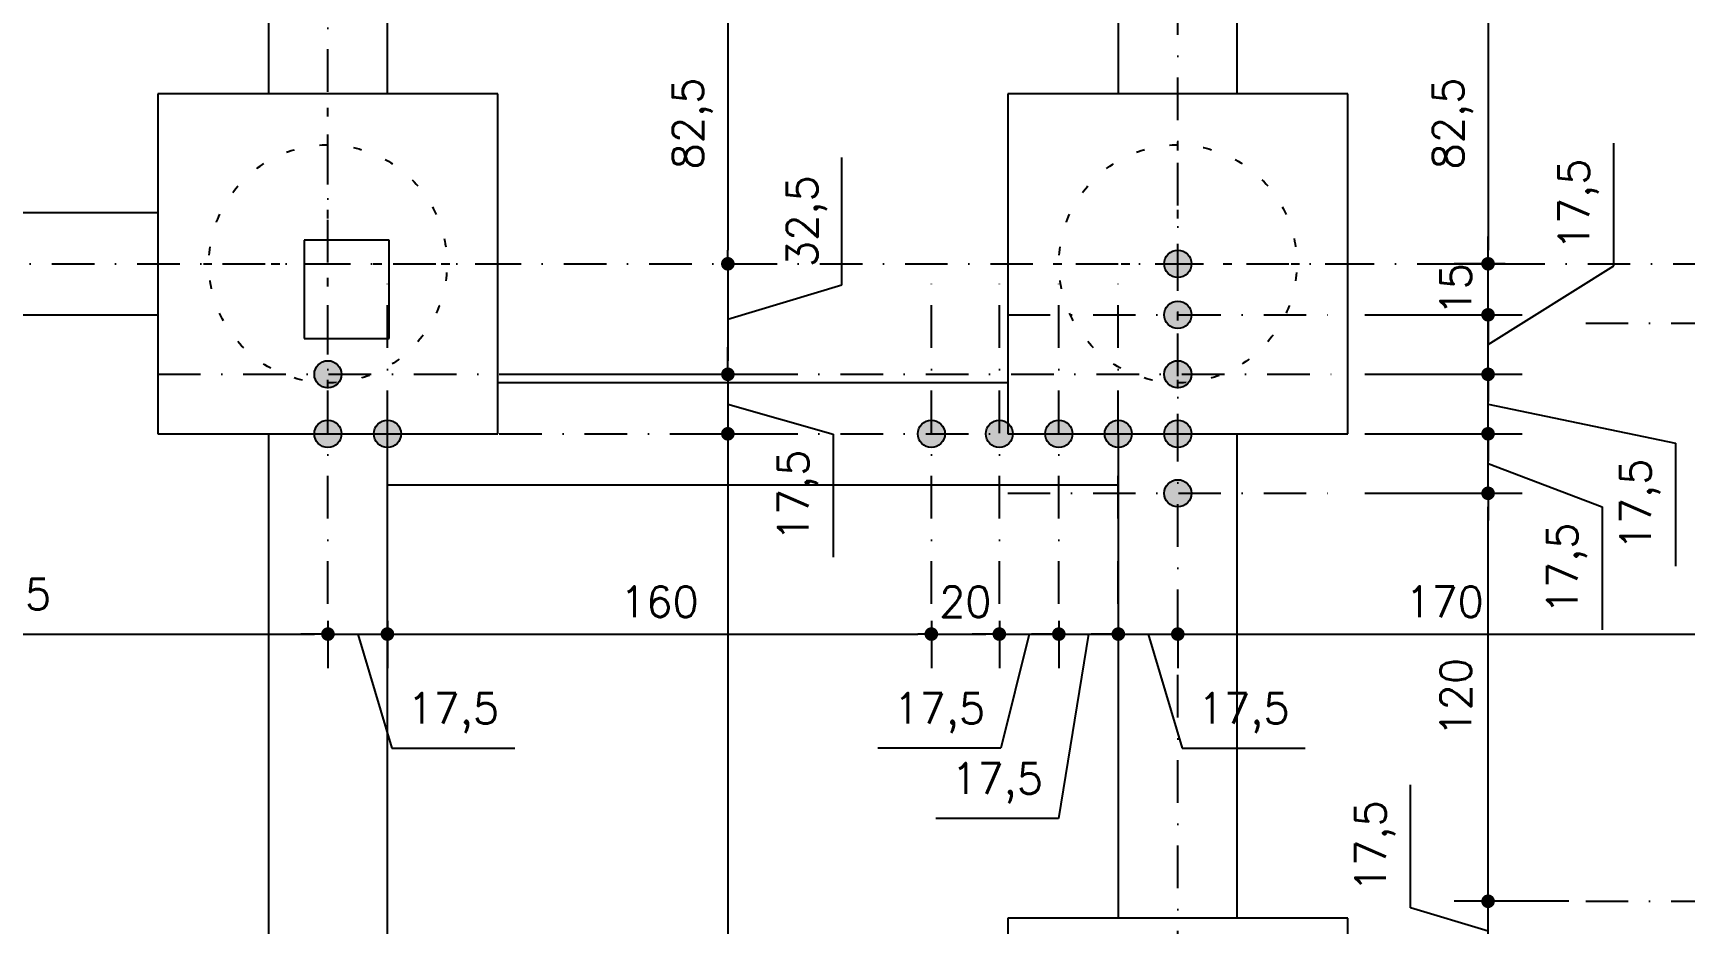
# Model space of a CAD drawing. Extents: x 26375 to 47400, y -1187 to 1911.
# Drawn here: x 28800.6 to 29286.6, y 356.4 to 618.5 of the extents above; entities that cross this region are included whole.
import ezdxf

# ---------------------------------------------------------------- set-up
doc = ezdxf.new("R2010")
doc.units = 0
doc.header["$LTSCALE"] = 25
doc.linetypes.add('DASHDOT', pattern=[1, 0.5, -0.25, 0, -0.25])
doc.linetypes.add('ESTILO_TQS_0002', pattern=[0.4, 0.1, -0.3])
for name, color, linetype in [('COTA', 1, 'Continuous'), ('EIXO_AUXILIAR', 1, 'DASHDOT'), ('FERRO', 4, 'Continuous'), ('H7', 1, 'Continuous'), ('PROJ', 252, 'Continuous')]:
    doc.layers.add(name, color=color, linetype=linetype)
doc.styles.add('COTA', font='romans.shx')
doc.dimstyles.new('forma', dxfattribs={"dimtxt": 1.8, "dimasz": 0.8, "dimexe": 2, "dimexo": 1, "dimgap": 1, "dimtad": 1, "dimdec": 1, "dimzin": 9, "dimtxsty": 'COTA', "dimblk1": 'DOT', "dimblk2": 'DOT', "dimsah": 1, "dimcen": 0, "dimdle": 1, "dimclrd": 256, "dimclre": 256, "dimclrt": 2, "dimadec": 0, "dimazin": 0, "dimtfac": 1, "dimtdec": 0, "dimtmove": 0, "dimatfit": 3, "dimfxl": 1, "dimtolj": 1, "dimtzin": 0, "dimarcsym": 0})

# ---------------------------------------------------------------- blocks, each defined once
blk = doc.blocks.new('GR-1409')
at = {"layer": 'H7'}
blk.add_hatch(color=256, dxfattribs=at).paths.add_polyline_path([(-4, 0, 1), (4, 0, 1)])
at = {"layer": 'FERRO', "linetype": 'Continuous'}
blk.add_circle((0, 0), 4, dxfattribs=at)
blk = doc.blocks.new('GR-0909')
at = {"layer": 'H7'}
blk.add_hatch(color=256, dxfattribs=at).paths.add_polyline_path([(4, 0, 1), (-4, 0, 1)])
at = {"layer": 'FERRO', "linetype": 'Continuous'}
blk.add_circle((0, 0), 4, dxfattribs=at)
blk = doc.blocks.new('PROJ-FUND')
at = {"layer": 'PROJ'}
for p, q in [((28869.88232900731, 665.5772621536203), (28869.88232900731, 600.5772621536203)), ((28904.88232900731, 600.5772621536203), (28904.88232900731, 665.5772621536203)), ((29119.88232900731, 665.5772621536203), (29119.88232900731, 600.5772621536203)), ((29154.88232900731, 600.5772621536203), (29154.88232900731, 665.5772621536203)), ((28837.38232900731, 565.5772621536203), (28729.88232900731, 565.5772621536203)), ((28729.88232900731, 535.5772621536203), (28837.38232900731, 535.5772621536203)), ((29087.38232900731, 515.5772621536203), (28937.38232900731, 515.5772621536203)), ((28869.88232900731, 500.5772621536203), (28869.88232900731, 115.5772621536203)), ((28904.88232900731, 485.5772621536203), (28904.88232900731, 500.5772621536203)), ((29119.88232900731, 500.5772621536203), (29119.88232900731, 485.5772621536203)), ((29154.88232900731, 358.0772621536203), (29154.88232900731, 500.5772621536203)), ((28904.88232900731, 115.5772621536203), (28904.88232900731, 485.5772621536203)), ((28904.88232900731, 485.5772621536203), (29119.88232900731, 485.5772621536203)), ((29119.88232900731, 485.5772621536203), (29119.88232900731, 358.0772621536203))]:
    blk.add_line(p, q, dxfattribs=at)
at = {"layer": 'PROJ', "linetype": 'Continuous'}
for p, q in [((28937.38232900731, 600.5772621536203), (28837.38232900731, 600.5772621536203)), ((28837.38232900731, 600.5772621536203), (28837.38232900731, 500.5772621536203)), ((28937.38232900731, 500.5772621536203), (28937.38232900731, 600.5772621536203)), ((29187.38232900731, 600.5772621536203), (29087.38232900731, 600.5772621536203)), ((29087.38232900731, 600.5772621536203), (29087.38232900731, 500.5772621536203)), ((29187.38232900731, 500.5772621536203), (29187.38232900731, 600.5772621536203)), ((28905.38232900731, 557.5772621536203), (28880.38232900731, 557.5772621536203)), ((28880.38232900731, 557.5772621536203), (28880.38232900731, 528.5772621536203)), ((28905.38232900731, 528.5772621536203), (28905.38232900731, 557.5772621536203)), ((28880.38232900731, 528.5772621536203), (28905.38232900731, 528.5772621536203)), ((28837.38232900731, 500.5772621536203), (28937.38232900731, 500.5772621536203)), ((29087.38232900731, 500.5772621536203), (29187.38232900731, 500.5772621536203)), ((29187.38232900731, 358.0772621536203), (29087.38232900731, 358.0772621536203)), ((29087.38232900731, 358.0772621536203), (29087.38232900731, 258.0772621536203)), ((29187.38232900731, 258.0772621536203), (29187.38232900731, 358.0772621536203))]:
    blk.add_line(p, q, dxfattribs=at)
at = {"layer": 'PROJ', "linetype": 'ESTILO_TQS_0002'}
for p, q in [((28887.38232900731, 503.9222621536203), (28887.38232900731, 597.2322621536202)), ((29137.38232900731, 503.9222621536203), (29137.38232900731, 597.2322621536202)), ((28840.72732900731, 550.5772621536203), (28934.03732900731, 550.5772621536203)), ((29090.72732900731, 550.5772621536203), (29184.03732900731, 550.5772621536203))]:
    blk.add_line(p, q, dxfattribs=at)
for centre in [(28887.38232900731, 550.5772621536203), (29137.38232900731, 550.5772621536203)]:
    blk.add_ellipse(centre, major_axis=(24.74873734152934, 24.74873734152934), ratio=0.9999999999999858, start_param=5.497787143782131, end_param=11.78097245096172, dxfattribs=at)
blk = doc.blocks.new('_Dot')
at = {"color": 0, "linetype": 'ByBlock', "lineweight": -2}
blk.add_line((-0.5, 0), (-1, 0), dxfattribs=at)
at = {"color": 0, "linetype": 'ByBlock', "const_width": 0.5}
blk.add_lwpolyline([(-0.25, 0, 1), (0.25, 0, 1)], format="xyb", close=True, dxfattribs=at)
blk = doc.blocks.new('*D915')
at = {"layer": 'COTA', "lineweight": -2, "transparency": 16777216}
for p, q in [((28689.88232900195, 495.5772621508268), (28689.88232900195, 431.6655467054848)), ((28887.38235998377, 445.5773384393519), (28887.38235998377, 431.6655467054848)), ((28693.88232900195, 441.6655467054848), (28883.38235998377, 441.6655467054848))]:
    blk.add_line(p, q, dxfattribs=at)
at = {"layer": 'Defpoints', "color": 0, "transparency": 16777216}
for p in [(28689.88232900195, 500.5772621508268), (28887.38235998377, 450.5773384393519), (28887.38235998377, 441.6655467054848)]:
    blk.add_point(p, dxfattribs=at)
at = {"layer": 'COTA', "lineweight": -2, "transparency": 16777216, "xscale": 4, "yscale": 4, "zscale": 4, "rotation": 180}
blk.add_blockref('_Dot', (28689.88232900195, 441.6655467054848), dxfattribs=at)
at = {"layer": 'COTA', "lineweight": -2, "transparency": 16777216, "xscale": 4, "yscale": 4, "zscale": 4}
blk.add_blockref('_Dot', (28887.38235998377, 441.6655467054848), dxfattribs=at)
at = {"layer": 'COTA', "color": 2, "transparency": 16777216, "insert": (28788.63234449286, 452.0226895626276), "char_height": 9, "attachment_point": 5, "style": 'COTA'}
blk.add_mtext('\\A1;197,5 ', dxfattribs=at)
blk = doc.blocks.new('*D916')
at = {"layer": 'COTA', "lineweight": -2, "transparency": 16777216}
for p, q in [((28887.38235998377, 445.5773384393519), (28887.38235998377, 431.6655467054848)), ((28904.88232900731, 445.5767100459875), (28904.88232900731, 431.6655467054848)), ((28883.38235998377, 441.6655467054848), (28879.38235998377, 441.6655467054848)), ((28887.38235998377, 441.6655467054848), (28904.88232900731, 441.6655467054848)), ((28887.38235998377, 441.6655467054848), (28904.88232900731, 441.6655467054848)), ((28896.13234449554, 441.6655467054848), (28906.20377306697, 408.0941181340562)), ((28908.88232900731, 441.6655467054848), (28912.88232900731, 441.6655467054848)), ((28906.20377306697, 408.0941181340562), (28942.34663020983, 408.0941181340562))]:
    blk.add_line(p, q, dxfattribs=at)
at = {"layer": 'Defpoints', "color": 0, "transparency": 16777216}
for p in [(28887.38235998377, 450.5773384393519), (28904.88232900731, 450.5767100459875), (28904.88232900731, 441.6655467054848)]:
    blk.add_point(p, dxfattribs=at)
at = {"layer": 'COTA', "lineweight": -2, "transparency": 16777216, "xscale": 4, "yscale": 4, "zscale": 4}
blk.add_blockref('_Dot', (28887.38235998377, 441.6655467054848), dxfattribs=at)
at = {"layer": 'COTA', "lineweight": -2, "transparency": 16777216, "xscale": 4, "yscale": 4, "zscale": 4, "rotation": 180}
blk.add_blockref('_Dot', (28904.88232900731, 441.6655467054848), dxfattribs=at)
at = {"layer": 'COTA', "color": 2, "transparency": 16777216, "insert": (28924.2752016384, 418.451260991199), "char_height": 9, "attachment_point": 5, "style": 'COTA'}
blk.add_mtext('\\A1;17,5 ', dxfattribs=at)
blk = doc.blocks.new('*D917')
at = {"layer": 'COTA', "lineweight": -2, "transparency": 16777216}
for p, q in [((28904.88232900731, 445.5767100459875), (28904.88232900731, 431.6655467054848)), ((29064.88232900102, 445.5772621508268), (29064.88232900102, 431.6655467054848)), ((28908.88232900731, 441.6655467054848), (29060.88232900102, 441.6655467054848))]:
    blk.add_line(p, q, dxfattribs=at)
at = {"layer": 'Defpoints', "color": 0, "transparency": 16777216}
for p in [(28904.88232900731, 450.5767100459875), (29064.88232900102, 450.5772621508268), (29064.88232900102, 441.6655467054848)]:
    blk.add_point(p, dxfattribs=at)
at = {"layer": 'COTA', "lineweight": -2, "transparency": 16777216, "xscale": 4, "yscale": 4, "zscale": 4, "rotation": 180}
blk.add_blockref('_Dot', (28904.88232900731, 441.6655467054848), dxfattribs=at)
at = {"layer": 'COTA', "lineweight": -2, "transparency": 16777216, "xscale": 4, "yscale": 4, "zscale": 4}
blk.add_blockref('_Dot', (29064.88232900102, 441.6655467054848), dxfattribs=at)
at = {"layer": 'COTA', "color": 2, "transparency": 16777216, "insert": (28984.88232900417, 451.1655467054848), "char_height": 9, "attachment_point": 5, "style": 'COTA'}
blk.add_mtext('\\A1;160 ', dxfattribs=at)
blk = doc.blocks.new('*D918')
at = {"layer": 'COTA', "lineweight": -2, "transparency": 16777216}
for p, q in [((29064.88232900102, 445.5772621508268), (29064.88232900102, 431.6655467054848)), ((29084.88232900102, 445.5772621508268), (29084.88232900102, 431.6655467054848)), ((29068.88232900102, 441.6655467054848), (29080.88232900102, 441.6655467054848))]:
    blk.add_line(p, q, dxfattribs=at)
at = {"layer": 'Defpoints', "color": 0, "transparency": 16777216}
for p in [(29064.88232900102, 450.5772621508268), (29084.88232900102, 450.5772621508268), (29084.88232900102, 441.6655467054848)]:
    blk.add_point(p, dxfattribs=at)
at = {"layer": 'COTA', "lineweight": -2, "transparency": 16777216, "xscale": 4, "yscale": 4, "zscale": 4, "rotation": 180}
blk.add_blockref('_Dot', (29064.88232900102, 441.6655467054848), dxfattribs=at)
at = {"layer": 'COTA', "lineweight": -2, "transparency": 16777216, "xscale": 4, "yscale": 4, "zscale": 4}
blk.add_blockref('_Dot', (29084.88232900102, 441.6655467054848), dxfattribs=at)
at = {"layer": 'COTA', "color": 2, "transparency": 16777216, "insert": (29074.88232900102, 451.1655467054848), "char_height": 9, "attachment_point": 5, "style": 'COTA'}
blk.add_mtext('\\A1;20 ', dxfattribs=at)
blk = doc.blocks.new('*D919')
at = {"layer": 'COTA', "lineweight": -2, "transparency": 16777216}
for p, q in [((29084.88232900102, 445.5772621508268), (29084.88232900102, 431.6655467054848)), ((29102.38232893587, 445.5772619801673), (29102.38232893587, 431.6655467054848)), ((29080.88232900102, 441.6655467054848), (29076.88232900102, 441.6655467054848)), ((29084.88232900102, 441.6655467054848), (29102.38232893587, 441.6655467054848)), ((29084.88232900102, 441.6655467054848), (29102.38232893587, 441.6655467054848)), ((29093.63232896844, 441.6655467054848), (29085.31432991299, 408.0941181340564)), ((29106.38232893587, 441.6655467054848), (29110.38232893587, 441.6655467054848)), ((29085.31432991299, 408.0941181340564), (29049.17147277013, 408.0941181340564))]:
    blk.add_line(p, q, dxfattribs=at)
at = {"layer": 'Defpoints', "color": 0, "transparency": 16777216}
for p in [(29084.88232900102, 450.5772621508268), (29102.38232893587, 450.5772619801673), (29102.38232893587, 441.6655467054848)]:
    blk.add_point(p, dxfattribs=at)
at = {"layer": 'COTA', "lineweight": -2, "transparency": 16777216, "xscale": 4, "yscale": 4, "zscale": 4}
blk.add_blockref('_Dot', (29084.88232900102, 441.6655467054848), dxfattribs=at)
at = {"layer": 'COTA', "lineweight": -2, "transparency": 16777216, "xscale": 4, "yscale": 4, "zscale": 4, "rotation": 180}
blk.add_blockref('_Dot', (29102.38232893587, 441.6655467054848), dxfattribs=at)
at = {"layer": 'COTA', "color": 2, "transparency": 16777216, "insert": (29067.24290134156, 418.4512609911992), "char_height": 9, "attachment_point": 5, "style": 'COTA'}
blk.add_mtext('\\A1;17,5 ', dxfattribs=at)
blk = doc.blocks.new('*D920')
at = {"layer": 'COTA', "lineweight": -2, "transparency": 16777216}
for p, q in [((29102.38232893587, 445.5772619801673), (29102.38232893587, 431.6655467054848)), ((29119.88232900731, 445.5772621536203), (29119.88232900731, 431.6655467054848)), ((29098.38232893587, 441.6655467054848), (29094.38232893587, 441.6655467054848)), ((29111.13232897159, 441.6655467054848), (29102.31131114306, 387.4722584894303)), ((29102.38232893587, 441.6655467054848), (29119.88232900731, 441.6655467054848)), ((29102.38232893587, 441.6655467054848), (29119.88232900731, 441.6655467054848)), ((29123.88232900731, 441.6655467054848), (29127.88232900731, 441.6655467054848)), ((29102.31131114306, 387.4722584894303), (29066.1684540002, 387.4722584894303))]:
    blk.add_line(p, q, dxfattribs=at)
at = {"layer": 'Defpoints', "color": 0, "transparency": 16777216}
for p in [(29102.38232893587, 450.5772619801673), (29119.88232900731, 450.5772621536203), (29119.88232900731, 441.6655467054848)]:
    blk.add_point(p, dxfattribs=at)
at = {"layer": 'COTA', "lineweight": -2, "transparency": 16777216, "xscale": 4, "yscale": 4, "zscale": 4}
blk.add_blockref('_Dot', (29102.38232893587, 441.6655467054848), dxfattribs=at)
at = {"layer": 'COTA', "lineweight": -2, "transparency": 16777216, "xscale": 4, "yscale": 4, "zscale": 4, "rotation": 180}
blk.add_blockref('_Dot', (29119.88232900731, 441.6655467054848), dxfattribs=at)
at = {"layer": 'COTA', "color": 2, "transparency": 16777216, "insert": (29084.23988257163, 397.8294013465731), "char_height": 9, "attachment_point": 5, "style": 'COTA'}
blk.add_mtext('\\A1;17,5 ', dxfattribs=at)
blk = doc.blocks.new('*D921')
at = {"layer": 'COTA', "lineweight": -2, "transparency": 16777216}
for p, q in [((29119.88232900731, 445.5772621536203), (29119.88232900731, 431.6655467054848)), ((29115.88232900731, 441.6655467054848), (29111.88232900731, 441.6655467054848)), ((29119.88232900731, 441.6655467054848), (29137.38232900731, 441.6655467054848)), ((29119.88232900731, 441.6655467054848), (29137.38232900731, 441.6655467054848)), ((29128.63232900731, 441.6655467054848), (29138.70375757874, 408.0941181340562)), ((29137.38232900731, 441.5813668604139), (29137.38232900731, 431.6655467054848)), ((29141.38232900731, 441.6655467054848), (29145.38232900731, 441.6655467054848)), ((29138.70375757874, 408.0941181340562), (29174.8466147216, 408.0941181340562))]:
    blk.add_line(p, q, dxfattribs=at)
at = {"layer": 'Defpoints', "color": 0, "transparency": 16777216}
for p in [(29119.88232900731, 450.5772621536203), (29137.38232900731, 446.5813668604139), (29137.38232900731, 441.6655467054848)]:
    blk.add_point(p, dxfattribs=at)
at = {"layer": 'COTA', "lineweight": -2, "transparency": 16777216, "xscale": 4, "yscale": 4, "zscale": 4}
blk.add_blockref('_Dot', (29119.88232900731, 441.6655467054848), dxfattribs=at)
at = {"layer": 'COTA', "lineweight": -2, "transparency": 16777216, "xscale": 4, "yscale": 4, "zscale": 4, "rotation": 180}
blk.add_blockref('_Dot', (29137.38232900731, 441.6655467054848), dxfattribs=at)
at = {"layer": 'COTA', "color": 2, "transparency": 16777216, "insert": (29156.77518615017, 418.451260991199), "char_height": 9, "attachment_point": 5, "style": 'COTA'}
blk.add_mtext('\\A1;17,5 ', dxfattribs=at)
blk = doc.blocks.new('*D922')
at = {"layer": 'COTA', "lineweight": -2, "transparency": 16777216}
for p, q in [((29137.38232900731, 441.5813668604139), (29137.38232900731, 431.6655467054848)), ((29141.38232900731, 441.6655467054848), (29303.38232151061, 441.6655467054848)), ((29307.38232151061, 436.8020862717495), (29307.38232151061, 431.6655467054848))]:
    blk.add_line(p, q, dxfattribs=at)
at = {"layer": 'Defpoints', "color": 0, "transparency": 16777216}
for p in [(29137.38232900731, 446.5813668604139), (29307.38232151061, 441.8020862717495), (29307.38232151061, 441.6655467054848)]:
    blk.add_point(p, dxfattribs=at)
at = {"layer": 'COTA', "lineweight": -2, "transparency": 16777216, "xscale": 4, "yscale": 4, "zscale": 4, "rotation": 180}
blk.add_blockref('_Dot', (29137.38232900731, 441.6655467054848), dxfattribs=at)
at = {"layer": 'COTA', "lineweight": -2, "transparency": 16777216, "xscale": 4, "yscale": 4, "zscale": 4}
blk.add_blockref('_Dot', (29307.38232151061, 441.6655467054848), dxfattribs=at)
at = {"layer": 'COTA', "color": 2, "transparency": 16777216, "insert": (29215.84071794555, 451.1655467054848), "char_height": 9, "attachment_point": 5, "style": 'COTA'}
blk.add_mtext('\\A1;170 ', dxfattribs=at)
blk = doc.blocks.new('*D1041')
at = {"layer": 'COTA', "lineweight": -2, "transparency": 16777216}
for p, q in [((29160.25906441296, 633.0954966153301), (28995.02563300512, 633.0954966153301)), ((29005.02563300512, 629.0954966153301), (29005.02563300512, 554.5772713622918)), ((29010.02560301189, 550.5772713622918), (29015.02563300512, 550.5772713622918))]:
    blk.add_line(p, q, dxfattribs=at)
at = {"layer": 'Defpoints', "color": 0, "transparency": 16777216}
for p in [(29165.25906441296, 633.0954966153301), (29005.02560301189, 550.5772713622918), (29005.02563300512, 550.5772713622918)]:
    blk.add_point(p, dxfattribs=at)
at = {"layer": 'COTA', "lineweight": -2, "transparency": 16777216, "xscale": 4, "yscale": 4, "zscale": 4}
for p, rotation in [((29005.02563300512, 633.0954966153301), 90), ((29005.02563300512, 550.5772713622918), 270)]:
    blk.add_blockref('_Dot', p, dxfattribs=dict(at, rotation=rotation))
at = {"layer": 'COTA', "color": 2, "transparency": 16777216, "insert": (28994.66849014797, 591.8363839888025), "char_height": 9, "attachment_point": 5, "rotation": 90, "style": 'COTA'}
blk.add_mtext('\\A1;82,5 ', dxfattribs=at)
blk = doc.blocks.new('*D1042')
at = {"layer": 'COTA', "lineweight": -2, "transparency": 16777216}
for p, q in [((29038.59706157653, 544.3989089291368), (29038.59706157653, 581.8274803577083)), ((29010.02560301189, 550.5772713622918), (29015.02563300511, 550.5772713622918)), ((29005.02563300511, 546.5772713622918), (29005.02563300511, 522.0776893531248)), ((29005.02563300511, 534.3274803577083), (29038.59706157653, 544.3989089291368)), ((28942.38232900733, 518.0776893531248), (29015.02563300511, 518.0776893531248))]:
    blk.add_line(p, q, dxfattribs=at)
at = {"layer": 'Defpoints', "color": 0, "transparency": 16777216}
for p in [(29005.02560301189, 550.5772713622918), (28937.38232900733, 518.0776893531248), (29005.02563300511, 518.0776893531248)]:
    blk.add_point(p, dxfattribs=at)
at = {"layer": 'COTA', "lineweight": -2, "transparency": 16777216, "xscale": 4, "yscale": 4, "zscale": 4}
for p, rotation in [((29005.02563300511, 550.5772713622918), 90), ((29005.02563300511, 518.0776893531248), 270)]:
    blk.add_blockref('_Dot', p, dxfattribs=dict(at, rotation=rotation))
at = {"layer": 'COTA', "color": 2, "transparency": 16777216, "insert": (29028.23991871938, 563.1131946434141), "char_height": 9, "attachment_point": 5, "rotation": 90, "style": 'COTA'}
blk.add_mtext('\\A1;32,5 ', dxfattribs=at)
blk = doc.blocks.new('*D1043')
at = {"layer": 'COTA', "lineweight": -2, "transparency": 16777216}
for p, q in [((29005.02563300516, 522.0776893531248), (29005.02563300516, 526.0776893531248)), ((28942.38232900733, 518.0776893531248), (29015.02563300516, 518.0776893531248)), ((29005.02563300516, 518.0776893531248), (29005.02563300516, 500.5772739521733)), ((29005.02563300516, 518.0776893531248), (29005.02563300516, 500.5772739521733)), ((29005.02563300516, 509.3274816526491), (29035.97877283667, 500.4812289198941)), ((28998.04708643028, 500.5772739521733), (29015.02563300516, 500.5772739521733)), ((29005.02563300516, 496.5772739521733), (29005.02563300516, 492.5772739521733)), ((29035.97877283667, 500.4812289198941), (29035.97877283667, 464.3383717770369))]:
    blk.add_line(p, q, dxfattribs=at)
at = {"layer": 'Defpoints', "color": 0, "transparency": 16777216}
for p in [(28937.38232900733, 518.0776893531248), (28993.04708643028, 500.5772739521733), (29005.02563300516, 500.5772739521733)]:
    blk.add_point(p, dxfattribs=at)
at = {"layer": 'COTA', "lineweight": -2, "transparency": 16777216, "xscale": 4, "yscale": 4, "zscale": 4}
for p, rotation in [((29005.02563300516, 518.0776893531248), 270), ((29005.02563300516, 500.5772739521733), 90)]:
    blk.add_blockref('_Dot', p, dxfattribs=dict(at, rotation=rotation))
at = {"layer": 'COTA', "color": 2, "transparency": 16777216, "insert": (29025.62162997952, 482.4098003484572), "char_height": 9, "attachment_point": 5, "rotation": 90, "style": 'COTA'}
blk.add_mtext('\\A1;17,5 ', dxfattribs=at)
blk = doc.blocks.new('*D1044')
at = {"layer": 'COTA', "lineweight": -2, "transparency": 16777216}
for p, q in [((28998.04708643028, 500.5772739521733), (29015.02563300516, 500.5772739521733)), ((29005.02563300516, 496.5772739521733), (29005.02563300516, 69.57738690167506)), ((29003.04101008437, 65.57738690167506), (29015.02563300516, 65.57738690167506))]:
    blk.add_line(p, q, dxfattribs=at)
at = {"layer": 'Defpoints', "color": 0, "transparency": 16777216}
for p in [(28993.04708643028, 500.5772739521733), (28998.04101008437, 65.57738690167506), (29005.02563300516, 65.57738690167506)]:
    blk.add_point(p, dxfattribs=at)
at = {"layer": 'COTA', "lineweight": -2, "transparency": 16777216, "xscale": 4, "yscale": 4, "zscale": 4}
for p, rotation in [((29005.02563300516, 500.5772739521733), 90), ((29005.02563300516, 65.57738690167506), 270)]:
    blk.add_blockref('_Dot', p, dxfattribs=dict(at, rotation=rotation))
at = {"layer": 'COTA', "color": 2, "transparency": 16777216, "insert": (28995.52563300516, 283.0773304269159), "char_height": 9, "attachment_point": 5, "rotation": 90, "style": 'COTA'}
blk.add_mtext('\\A1;435 ', dxfattribs=at)
blk = doc.blocks.new('*D1052')
at = {"layer": 'COTA', "lineweight": -2, "transparency": 16777216}
for p, q in [((29205.79538764559, 361.1844584064814), (29205.79538764559, 397.3273155493387)), ((29228.65253050273, 367.0773689497129), (29228.65253050273, 371.0773689497129)), ((29228.65253050273, 354.3273155493386), (29205.79538764559, 361.1844584064814)), ((29252.38232897608, 363.0773689497129), (29218.65253050273, 363.0773689497129)), ((29228.65253050273, 345.5772621489642), (29228.65253050273, 363.0773689497129)), ((29228.65253050273, 345.5772621489642), (29228.65253050273, 363.0773689497129)), ((29252.38232910586, 345.5772621489642), (29218.65253050273, 345.5772621489642)), ((29228.65253050273, 341.5772621489642), (29228.65253050273, 337.5772621489642))]:
    blk.add_line(p, q, dxfattribs=at)
at = {"layer": 'Defpoints', "color": 0, "transparency": 16777216}
for p in [(29228.65253050273, 363.0773689497129), (29257.38232897608, 363.0773689497129), (29257.38232910586, 345.5772621489642)]:
    blk.add_point(p, dxfattribs=at)
at = {"layer": 'COTA', "lineweight": -2, "transparency": 16777216, "xscale": 4, "yscale": 4, "zscale": 4}
for p, rotation in [((29228.65253050273, 363.0773689497129), 270), ((29228.65253050273, 345.5772621489642), 90)]:
    blk.add_blockref('_Dot', p, dxfattribs=dict(at, rotation=rotation))
at = {"layer": 'COTA', "color": 2, "transparency": 16777216, "insert": (29195.43824478844, 379.2558869779017), "char_height": 9, "attachment_point": 5, "rotation": 90, "style": 'COTA'}
blk.add_mtext('\\A1;17,5 ', dxfattribs=at)
blk = doc.blocks.new('*D1053')
at = {"layer": 'COTA', "lineweight": -2, "transparency": 16777216}
for p, q in [((29192.3823290022, 483.0771553493817), (29238.65253050276, 483.0771553493817)), ((29228.65253050276, 367.0773689497129), (29228.65253050276, 479.0771553493817)), ((29252.38232897608, 363.0773689497129), (29218.65253050276, 363.0773689497129))]:
    blk.add_line(p, q, dxfattribs=at)
at = {"layer": 'Defpoints', "color": 0, "transparency": 16777216}
for p in [(29187.3823290022, 483.0771553493817), (29228.65253050276, 483.0771553493817), (29257.38232897608, 363.0773689497129)]:
    blk.add_point(p, dxfattribs=at)
at = {"layer": 'COTA', "lineweight": -2, "transparency": 16777216, "xscale": 4, "yscale": 4, "zscale": 4}
for p, rotation in [((29228.65253050276, 483.0771553493817), 90), ((29228.65253050276, 363.0773689497129), 270)]:
    blk.add_blockref('_Dot', p, dxfattribs=dict(at, rotation=rotation))
at = {"layer": 'COTA', "color": 2, "transparency": 16777216, "insert": (29219.15253050275, 423.077262149539), "char_height": 9, "attachment_point": 5, "rotation": 90, "style": 'COTA'}
blk.add_mtext('\\A1;120 ', dxfattribs=at)
blk = doc.blocks.new('*D1054')
at = {"layer": 'COTA', "lineweight": -2, "transparency": 16777216}
for p, q in [((29228.65253050283, 504.5772621536205), (29228.65253050283, 508.5772621536205)), ((29192.38232900733, 500.5772621536205), (29238.65253050283, 500.5772621536205)), ((29228.65253050283, 483.0771553493817), (29228.65253050283, 500.5772621536205)), ((29228.65253050283, 483.0771553493817), (29228.65253050283, 500.5772621536205)), ((29228.65253050283, 491.8272087515011), (29262.22395907424, 479.0581176203904)), ((29192.3823290022, 483.0771553493817), (29238.65253050283, 483.0771553493817)), ((29228.65253050283, 479.0771553493817), (29228.65253050283, 475.0771553493817)), ((29262.22395907424, 479.0581176203904), (29262.22395907424, 442.9152604775333))]:
    blk.add_line(p, q, dxfattribs=at)
at = {"layer": 'Defpoints', "color": 0, "transparency": 16777216}
for p in [(29187.38232900733, 500.5772621536205), (29228.65253050283, 500.5772621536205), (29187.3823290022, 483.0771553493817)]:
    blk.add_point(p, dxfattribs=at)
at = {"layer": 'COTA', "lineweight": -2, "transparency": 16777216, "xscale": 4, "yscale": 4, "zscale": 4}
for p, rotation in [((29228.65253050283, 500.5772621536205), 270), ((29228.65253050283, 483.0771553493817), 90)]:
    blk.add_blockref('_Dot', p, dxfattribs=dict(at, rotation=rotation))
at = {"layer": 'COTA', "color": 2, "transparency": 16777216, "insert": (29251.86681621709, 460.9866890489534), "char_height": 9, "attachment_point": 5, "rotation": 90, "style": 'COTA'}
blk.add_mtext('\\A1;17,5 ', dxfattribs=at)
blk = doc.blocks.new('*D1055')
at = {"layer": 'COTA', "lineweight": -2, "transparency": 16777216}
for p, q in [((29228.65253050286, 522.0766213464533), (29228.65253050286, 526.0766213464533)), ((29192.38232900733, 518.0766213464533), (29238.65253050286, 518.0766213464533)), ((29228.65253050286, 500.5772621536205), (29228.65253050286, 518.0766213464533)), ((29228.65253050286, 500.5772621536205), (29228.65253050286, 518.0766213464533)), ((29228.65253050286, 509.3269417500369), (29283.75602434779, 497.8340716766595)), ((29192.38232900733, 500.5772621536205), (29238.65253050286, 500.5772621536205)), ((29228.65253050286, 496.5772621536205), (29228.65253050286, 492.5772621536205)), ((29283.75602434779, 497.8340716766595), (29283.75602434779, 461.6912145338024))]:
    blk.add_line(p, q, dxfattribs=at)
at = {"layer": 'Defpoints', "color": 0, "transparency": 16777216}
for p in [(29187.38232900733, 518.0766213464533), (29228.65253050286, 518.0766213464533), (29187.38232900733, 500.5772621536205)]:
    blk.add_point(p, dxfattribs=at)
at = {"layer": 'COTA', "lineweight": -2, "transparency": 16777216, "xscale": 4, "yscale": 4, "zscale": 4}
for p, rotation in [((29228.65253050286, 518.0766213464533), 270), ((29228.65253050286, 500.5772621536205), 90)]:
    blk.add_blockref('_Dot', p, dxfattribs=dict(at, rotation=rotation))
at = {"layer": 'COTA', "color": 2, "transparency": 16777216, "insert": (29273.39888149064, 479.7626431052225), "char_height": 9, "attachment_point": 5, "rotation": 90, "style": 'COTA'}
blk.add_mtext('\\A1;17,5 ', dxfattribs=at)
blk = doc.blocks.new('*D1056')
at = {"layer": 'COTA', "lineweight": -2, "transparency": 16777216}
for p, q in [((29265.64076913998, 549.9697455477146), (29265.64076913998, 586.1126026905717)), ((29228.65253050289, 526.8268884048575), (29265.64076913998, 549.9697455477146)), ((29228.65253050289, 539.5771554632618), (29228.65253050289, 543.5771554632618)), ((29192.38232900733, 535.5771554632618), (29238.65253050289, 535.5771554632618)), ((29228.65253050289, 518.0766213464533), (29228.65253050289, 535.5771554632618)), ((29228.65253050289, 518.0766213464533), (29228.65253050289, 535.5771554632618)), ((29192.38232900733, 518.0766213464533), (29238.65253050289, 518.0766213464533)), ((29228.65253050289, 514.0766213464533), (29228.65253050289, 510.0766213464533))]:
    blk.add_line(p, q, dxfattribs=at)
at = {"layer": 'Defpoints', "color": 0, "transparency": 16777216}
for p in [(29187.38232900733, 535.5771554632618), (29228.65253050289, 535.5771554632618), (29187.38232900733, 518.0766213464533)]:
    blk.add_point(p, dxfattribs=at)
at = {"layer": 'COTA', "lineweight": -2, "transparency": 16777216, "xscale": 4, "yscale": 4, "zscale": 4}
for p, rotation in [((29228.65253050289, 535.5771554632618), 270), ((29228.65253050289, 518.0766213464533), 90)]:
    blk.add_blockref('_Dot', p, dxfattribs=dict(at, rotation=rotation))
at = {"layer": 'COTA', "color": 2, "transparency": 16777216, "insert": (29255.28362628283, 568.0411741191348), "char_height": 9, "attachment_point": 5, "rotation": 90, "style": 'COTA'}
blk.add_mtext('\\A1;17,5 ', dxfattribs=at)
blk = doc.blocks.new('*D1057')
at = {"layer": 'COTA', "lineweight": -2, "transparency": 16777216}
for p, q in [((29228.65253050291, 554.5772491118778), (29228.65253050291, 558.5772491118778)), ((29208.96175121055, 550.5772491118778), (29238.65253050291, 550.5772491118778)), ((29228.65253050291, 535.5771554632618), (29228.65253050291, 550.5772491118778)), ((29192.38232900733, 535.5771554632618), (29238.65253050291, 535.5771554632618)), ((29228.65253050291, 531.5771554632618), (29228.65253050291, 527.5771554632618))]:
    blk.add_line(p, q, dxfattribs=at)
at = {"layer": 'Defpoints', "color": 0, "transparency": 16777216}
for p in [(29203.96175121055, 550.5772491118778), (29228.65253050291, 550.5772491118778), (29187.38232900733, 535.5771554632618)]:
    blk.add_point(p, dxfattribs=at)
at = {"layer": 'COTA', "lineweight": -2, "transparency": 16777216, "xscale": 4, "yscale": 4, "zscale": 4}
for p, rotation in [((29228.65253050291, 550.5772491118778), 270), ((29228.65253050291, 535.5771554632618), 90)]:
    blk.add_blockref('_Dot', p, dxfattribs=dict(at, rotation=rotation))
at = {"layer": 'COTA', "color": 2, "transparency": 16777216, "insert": (29219.15253050289, 543.0772022875698), "char_height": 9, "attachment_point": 5, "rotation": 90, "style": 'COTA'}
blk.add_mtext('\\A1;15 ', dxfattribs=at)
blk = doc.blocks.new('*D1110')
at = {"layer": 'COTA', "lineweight": -2, "transparency": 16777216}
for p, q in [((29233.65253050299, 633.0954966153304), (29218.65253050299, 633.0954966153304)), ((29228.65253050299, 629.0954966153304), (29228.65253050299, 554.577249111878)), ((29233.65253050299, 550.577249111878), (29218.65253050299, 550.577249111878))]:
    blk.add_line(p, q, dxfattribs=at)
at = {"layer": 'Defpoints', "color": 0, "transparency": 16777216}
for p in [(29238.65253050299, 633.0954966153304), (29228.65253050299, 550.577249111878), (29238.65253050299, 550.577249111878)]:
    blk.add_point(p, dxfattribs=at)
at = {"layer": 'COTA', "lineweight": -2, "transparency": 16777216, "xscale": 4, "yscale": 4, "zscale": 4}
for p, rotation in [((29228.65253050299, 633.0954966153304), 90), ((29228.65253050299, 550.577249111878), 270)]:
    blk.add_blockref('_Dot', p, dxfattribs=dict(at, rotation=rotation))
at = {"layer": 'COTA', "color": 2, "transparency": 16777216, "insert": (29218.29538764585, 591.8363728635958), "char_height": 9, "attachment_point": 5, "rotation": 90, "style": 'COTA'}
blk.add_mtext('\\A1;82,5 ', dxfattribs=at)

msp = doc.modelspace()

# ---------------------------------------------------------------- linework, layer by layer
at = {"layer": 'EIXO_AUXILIAR', "color": 2}
for p, q in [((29137.38232900731, 15.57716510002024), (29137.38232900731, 1250.57716510002)), ((28887.38235998377, 450.5773384393518), (28887.38232900731, 815.5767025695691)), ((28479.88232899137, 550.5773300979986), (30042.38232911805, 550.5771553370396)), ((28904.88232900731, 450.5767100459874), (28904.88232900731, 550.5767100459874)), ((29064.88232900102, 450.5772621508268), (29064.88232900102, 550.5772621508268)), ((29084.88232900102, 450.5772621508268), (29084.88232900102, 550.5772621508268)), ((29102.38232893587, 450.5772619801673), (29102.38232893587, 550.5772619801673)), ((29119.88232900731, 450.5772621536203), (29119.88232900731, 550.5772621536203)), ((29087.38232920254, 535.5773690647584), (29187.38232922039, 535.5771554632611)), ((29257.38225421554, 533.0773689518461), (29357.38225423339, 533.0771553503488)), ((28837.38232899137, 518.0773689516936), (29187.38232922039, 518.0766213464527)), ((28837.38232899839, 500.5773689543689), (29187.38232911476, 500.5771553493814)), ((29087.38232898434, 483.0773689508787), (29187.38232900219, 483.0771553493814)), ((29257.38232897607, 363.0773689497128), (29357.38232899391, 363.0771553482155))]:
    msp.add_line(p, q, dxfattribs=at)

# ---------------------------------------------------------------- block references
for name, p in [('GR-0909', (29137.38232910592, 550.5772622640097)), ('GR-0909', (29137.38232921146, 535.5772622640097)), ('GR-0909', (28887.38232899204, 500.577262150945)), ('GR-1409', (28904.88232900091, 500.577262150945)), ('GR-1409', (29064.88232900102, 500.5772621508268)), ('GR-1409', (29084.88232900102, 500.5772621508268)), ('GR-0909', (29102.38232893587, 500.5772619801673)), ('GR-1409', (29119.88232900029, 500.5772621501301)), ('GR-0909', (29137.38232910583, 500.5772621501301))]:
    msp.add_blockref(name, p)
at = {"rotation": 90}
for p in [(28887.38232900029, 518.077262150945), (29137.38232900029, 518.0772621501301), (29137.38232900029, 483.0772621501301)]:
    msp.add_blockref('GR-1409', p, dxfattribs=at)
at = {"layer": 'COTA'}
msp.add_blockref('PROJ-FUND', (0, 0), dxfattribs=at)

# ---------------------------------------------------------------- dimensions: what is measured, and where the dimension line sits
for base, p1, p2, override, picture, middle in [((29005.02563300512, 550.5772713622918), (29165.25906441295, 633.0954966153299), (29005.02560301188, 550.5772713622915), {"dimscale": 5, "dimpost": ' ', "dimtmove": 1}, '*D1041', (28994.66849014797, 591.8363839888025)), ((29228.65253050299, 550.577249111878), (29238.65253050298, 633.0954966153301), (29238.65253050298, 550.5772491118778), {"dimscale": 5, "dimpost": ' '}, '*D1110', (29218.29538764585, 591.8363728635958)), ((29005.02563300511, 518.0776893531248), (29005.02560301188, 550.5772713622915), (28937.38232900731, 518.0776893531246), {"dimscale": 5, "dimpost": ' ', "dimtmove": 1}, '*D1042', (29028.23991871938, 549.3989089291284)), ((29005.02563300516, 65.57738690167506), (28993.04708643027, 500.5772739521731), (28998.04101008435, 65.57738690167503), {"dimscale": 5, "dimpost": ' ', "dimtmove": 1}, '*D1044', (28995.52563300516, 283.0773304269159)), ((29228.65253050276, 483.0771553493817), (29257.38232897607, 363.0773689497128), (29187.38232900219, 483.0771553493814), {"dimscale": 5, "dimpost": ' ', "dimtmove": 1}, '*D1053', (29219.15253050275, 423.077262149539)), ((29228.65253050273, 363.0773689497129), (29257.38232910584, 345.5772621489641), (29257.38232897607, 363.0773689497128), {"dimscale": 5, "dimpost": ' ', "dimtmove": 1}, '*D1052', (29195.43824478844, 366.1844584064731))]:
    dim = msp.add_linear_dim(base=base, p1=p1, p2=p2, angle=90, dimstyle='forma', override=override, dxfattribs=at)
    dim.commit()
    dim.dimension.update_dxf_attribs({"geometry": picture, "text_midpoint": middle})
for base, p1, p2, picture, middle in [((29228.65253050289, 535.5771554632618), (29187.38232900731, 518.0766213464531), (29187.38232900731, 535.5771554632615), '*D1056', (29265.64076913997, 554.9697455477062)), ((29228.65253050291, 550.5772491118778), (29187.38232900731, 535.5771554632615), (29203.96175121054, 550.5772491118776), '*D1057', (29228.65253050289, 543.0772022875698)), ((29005.02563300516, 500.5772739521733), (28937.38232900731, 518.0776893531246), (28993.04708643027, 500.5772739521731), '*D1043', (29035.97877283666, 495.4812289198858)), ((29228.65253050286, 518.0766213464533), (29187.38232900731, 500.5772621536203), (29187.38232900731, 518.0766213464531), '*D1055', (29283.75602434778, 492.8340716766511)), ((29228.65253050283, 500.5772621536205), (29187.38232900219, 483.0771553493814), (29187.38232900731, 500.5772621536203), '*D1054', (29262.22395907423, 474.0581176203819))]:
    dim = msp.add_linear_dim(base=base, p1=p1, p2=p2, angle=90, dimstyle='forma', override={"dimscale": 5, "dimpost": ' ', "dimtmove": 1}, dxfattribs=at)
    dim.commit()
    dim.dimension.update_dxf_attribs({"geometry": picture, "text_midpoint": middle, "dimtype": 160})
for base, p1, p2, picture, middle in [((28887.38235998377, 441.6655467054848), (28689.88232900195, 500.5772621508268), (28887.38235998377, 450.5773384393519), '*D915', (28788.63234449286, 452.0226895626276)), ((29064.88232900102, 441.6655467054848), (28904.88232900731, 450.5767100459875), (29064.88232900102, 450.5772621508268), '*D917', (28984.88232900417, 451.1655467054848)), ((28904.88232900731, 441.6655467054848), (28887.38235998377, 450.5773384393519), (28904.88232900731, 450.5767100459875), '*D916', (28911.20377306697, 418.451260991199)), ((29137.38232900731, 441.6655467054848), (29119.88232900731, 450.5772621536203), (29137.38232900731, 446.5813668604139), '*D921', (29143.70375757874, 418.451260991199))]:
    dim = msp.add_linear_dim(base=base, p1=p1, p2=p2, dimstyle='forma', override={"dimscale": 5, "dimpost": ' ', "dimtmove": 1}, dxfattribs=at)
    dim.commit()
    dim.dimension.update_dxf_attribs({"geometry": picture, "text_midpoint": middle})
for base, p1, p2, picture, middle in [((29084.88232900102, 441.6655467054848), (29064.88232900102, 450.5772621508268), (29084.88232900102, 450.5772621508268), '*D918', (29074.88232900102, 441.6655467054848)), ((29307.38232151061, 441.6655467054848), (29137.38232900731, 446.5813668604139), (29307.38232151061, 441.8020862717495), '*D922', (29215.84071794555, 441.6655467054848)), ((29102.38232893587, 441.6655467054848), (29084.88232900102, 450.5772621508268), (29102.38232893587, 450.5772619801673), '*D919', (29080.31432991299, 408.0941181340564)), ((29119.88232900731, 441.6655467054848), (29102.38232893587, 450.5772619801673), (29119.88232900731, 450.5772621536203), '*D920', (29097.31131114306, 387.4722584894303))]:
    dim = msp.add_linear_dim(base=base, p1=p1, p2=p2, dimstyle='forma', override={"dimscale": 5, "dimpost": ' ', "dimtmove": 1}, dxfattribs=at)
    dim.commit()
    dim.dimension.update_dxf_attribs({"geometry": picture, "text_midpoint": middle, "dimtype": 160})

doc.saveas('drawing.dxf')
